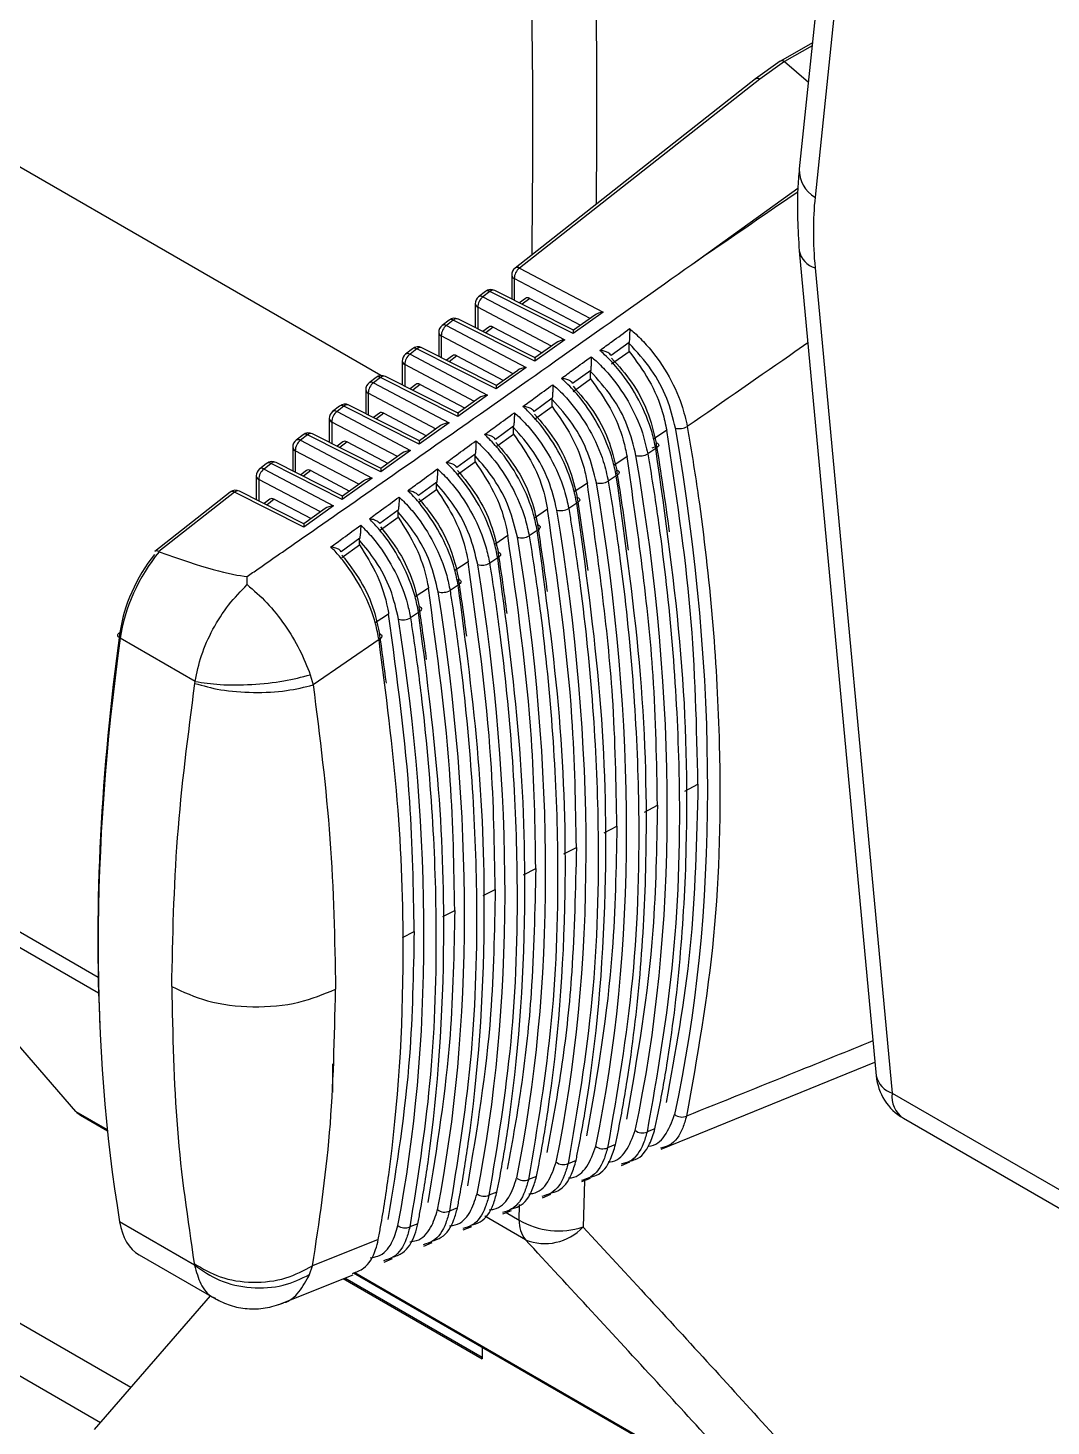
# Model space of a CAD drawing. Extents: x 7 to 135, y 3 to 97.
# Drawn here: x 93.7 to 94.865, y 7.82 to 9.412 of the extents above; entities that cross this region are included whole.
import ezdxf

# ---------------------------------------------------------------- set-up
doc = ezdxf.new("R2010")
doc.units = 0
doc.header["$MEASUREMENT"] = 0
doc.layers.add('OBJECT', color=7, linetype='CONTINUOUS')

msp = doc.modelspace()

# ---------------------------------------------------------------- linework, layer by layer
at = {"layer": 'OBJECT'}
for p, q in [((93.817, 7.8638), (88.351, 11.0193)), ((88.3606, 10.9542), (93.7825, 7.8242)), ((94.6656, 10.0897), (94.5779, 9.2514)), ((94.6835, 10.0577), (94.5958, 9.2194)), ((94.5929, 9.3952), (94.5564, 9.3742)), ((94.1013, 9.0162), (93.4756, 9.3774)), ((94.5925, 9.3918), (94.5611, 9.3737)), ((94.1013, 9.0162), (93.4968, 9.3651)), ((94.5562, 9.374), (94.5282, 9.354)), ((94.5609, 9.3738), (94.533, 9.3537)), ((94.5611, 9.3737), (94.5882, 9.3504)), ((94.5282, 9.3539), (94.2544, 9.1386)), ((94.533, 9.3537), (94.2593, 9.1385)), ((94.4554, 9.1427), (94.5762, 9.2294)), ((94.5778, 9.1584), (94.6655, 8.2189)), ((94.2593, 9.1385), (94.3546, 9.0883)), ((94.5958, 9.1387), (94.6835, 8.1992)), ((94.2505, 9.1307), (94.2505, 9.1033)), ((94.3397, 9.0812), (94.2534, 9.1267)), ((94.2534, 9.1267), (94.2534, 9.1019)), ((94.2206, 9.112), (94.2128, 9.1059)), ((94.2255, 9.112), (94.2178, 9.1059)), ((94.2178, 9.1059), (94.3108, 9.0568)), ((94.3206, 9.0639), (94.2255, 9.112)), ((94.3209, 9.0678), (94.2313, 9.1131)), ((94.209, 9.098), (94.209, 9.0707)), ((94.2119, 9.094), (94.2118, 9.0693)), ((94.2958, 9.0497), (94.2119, 9.094)), ((94.266, 9.1041), (94.2594, 9.0989)), ((94.271, 9.1041), (94.2624, 9.0973)), ((94.271, 9.1041), (94.3289, 9.0735)), ((94.1791, 9.0794), (94.1713, 9.0732)), ((94.184, 9.0793), (94.1762, 9.0732)), ((94.2768, 9.0324), (94.184, 9.0793)), ((94.2771, 9.0363), (94.1898, 9.0804)), ((94.3546, 9.0883), (94.3206, 9.0639)), ((94.345, 9.0851), (94.3209, 9.0677)), ((94.1674, 9.0654), (94.1674, 9.0381)), ((94.252, 9.0183), (94.1703, 9.0613)), ((94.1703, 9.0613), (94.1703, 9.0366)), ((94.1762, 9.0732), (94.2669, 9.0254)), ((94.2245, 9.0714), (94.2178, 9.0662)), ((94.2294, 9.0714), (94.2209, 9.0647)), ((94.2294, 9.0714), (94.2851, 9.042)), ((94.1376, 9.0467), (94.1297, 9.0405)), ((94.1425, 9.0467), (94.1347, 9.0405)), ((94.2329, 9.001), (94.1425, 9.0467)), ((94.2332, 9.0048), (94.1482, 9.0478)), ((94.3108, 9.0568), (94.2768, 9.0324)), ((94.3012, 9.0536), (94.277, 9.0363)), ((94.3842, 9.0539), (94.3637, 9.039)), ((94.3642, 9.0294), (94.3842, 9.0437)), ((94.3842, 9.0527), (94.3842, 9.0539)), ((94.3842, 9.0437), (94.3842, 9.0527)), ((94.1259, 9.0327), (94.1259, 9.0055)), ((94.1288, 9.0287), (94.1287, 9.004)), ((94.2081, 8.9868), (94.1288, 9.0287)), ((94.1347, 9.0405), (94.2231, 8.9939)), ((94.1829, 9.0388), (94.1763, 9.0336)), ((94.1879, 9.0387), (94.1794, 9.032)), ((94.1879, 9.0387), (94.2413, 9.0106)), ((94.096, 9.0141), (94.0882, 9.0079)), ((94.101, 9.014), (94.0931, 9.0078)), ((94.1891, 8.9695), (94.101, 9.014)), ((94.1894, 8.9734), (94.1067, 9.0151)), ((94.2669, 9.0254), (94.2329, 9.001)), ((94.2573, 9.0221), (94.2332, 9.0048)), ((94.3404, 9.0221), (94.3198, 9.0072)), ((94.3203, 8.9979), (94.3403, 9.0123)), ((94.3403, 9.0208), (94.3404, 9.0221)), ((94.3403, 9.0123), (94.3403, 9.0208)), ((94.0843, 9), (94.0843, 8.9728)), ((94.1643, 8.9553), (94.0872, 8.996)), ((94.0872, 8.996), (94.0872, 8.9714)), ((94.0931, 9.0078), (94.1792, 8.9624)), ((94.1414, 9.0061), (94.1348, 9.0009)), ((94.1463, 9.006), (94.1379, 8.9994)), ((94.1463, 9.006), (94.1974, 8.9791)), ((94.0545, 8.9814), (94.0466, 8.9752)), ((94.0595, 8.9814), (94.0516, 8.9752)), ((94.1452, 8.938), (94.0595, 8.9814)), ((94.1455, 8.9419), (94.0652, 8.9825)), ((94.2231, 8.9939), (94.1891, 8.9695)), ((94.2135, 8.9907), (94.1893, 8.9733)), ((94.2966, 8.9903), (94.2759, 8.9753)), ((94.2765, 8.9665), (94.2965, 8.9808)), ((94.2965, 8.9889), (94.2966, 8.9903)), ((94.2965, 8.9808), (94.2965, 8.9889)), ((94.0428, 8.9673), (94.0428, 8.9402)), ((94.0457, 8.9633), (94.0456, 8.9388)), ((94.1204, 8.9239), (94.0457, 8.9633)), ((94.0516, 8.9752), (94.1354, 8.931)), ((94.0998, 8.9734), (94.0933, 8.9683)), ((94.1048, 8.9734), (94.0964, 8.9668)), ((94.1048, 8.9734), (94.1536, 8.9476)), ((94.1792, 8.9624), (94.1452, 8.938)), ((94.013, 8.9488), (94.0051, 8.9425)), ((94.018, 8.9487), (94.01, 8.9425)), ((94.1014, 8.9066), (94.018, 8.9487)), ((94.1017, 8.9104), (94.0237, 8.9498)), ((94.1696, 8.9592), (94.1455, 8.9419)), ((94.2527, 8.9585), (94.232, 8.9434)), ((94.2326, 8.935), (94.2526, 8.9493)), ((94.2526, 8.9569), (94.2527, 8.9585)), ((94.2526, 8.9493), (94.2526, 8.9569)), ((94.427, 8.9539), (94.412, 8.9439)), ((94.0012, 8.9347), (94.0012, 8.9076)), ((94.0766, 8.8924), (94.0041, 8.9306)), ((94.0041, 8.9306), (94.0041, 8.9061)), ((94.01, 8.9425), (94.0915, 8.8995)), ((94.0583, 8.9407), (94.0518, 8.9357)), ((94.0632, 8.9407), (94.0548, 8.9341)), ((94.0632, 8.9407), (94.1097, 8.9162)), ((94.1354, 8.931), (94.1014, 8.9066)), ((94.4145, 8.9332), (94.4054, 8.927)), ((94.4141, 8.9351), (94.41, 8.9337)), ((94.4141, 8.9351), (94.41, 8.9337)), ((93.9715, 8.9161), (93.9635, 8.9098)), ((93.9765, 8.9161), (93.9685, 8.9098)), ((94.0575, 8.8751), (93.9765, 8.9161)), ((94.0578, 8.879), (93.9822, 8.9172)), ((94.1258, 8.9277), (94.1016, 8.9104)), ((94.2089, 8.9267), (94.1881, 8.9115)), ((94.1888, 8.9035), (94.2088, 8.9179)), ((94.2088, 8.9249), (94.2089, 8.9267)), ((94.2088, 8.9179), (94.2088, 8.9249)), ((94.3818, 8.9239), (94.3668, 8.9139)), ((93.9597, 8.902), (93.9597, 8.875)), ((93.9685, 8.9098), (94.0477, 8.868)), ((94.0167, 8.9081), (94.0103, 8.903)), ((94.0217, 8.908), (94.0133, 8.9015)), ((94.0217, 8.908), (94.0659, 8.8847)), ((94.0915, 8.8995), (94.0575, 8.8751)), ((94.3695, 8.9021), (94.3604, 8.8958)), ((93.93, 8.8835), (93.8442, 8.816)), ((93.9349, 8.8834), (93.8487, 8.8157)), ((94.0137, 8.8436), (93.9349, 8.8834)), ((94.014, 8.8475), (93.9407, 8.8846)), ((94.0327, 8.861), (93.9625, 8.8979)), ((93.9625, 8.8979), (93.9625, 8.8735)), ((94.082, 8.8963), (94.0578, 8.8789)), ((94.1651, 8.8948), (94.1442, 8.8796)), ((94.1449, 8.8721), (94.1649, 8.8864)), ((94.1649, 8.8929), (94.1651, 8.8948)), ((94.1649, 8.8864), (94.1649, 8.8929)), ((94.3366, 8.8938), (94.3216, 8.8839)), ((93.9752, 8.8754), (93.9688, 8.8704)), ((93.9801, 8.8753), (93.9718, 8.8688)), ((93.9801, 8.8753), (94.022, 8.8533)), ((94.0477, 8.868), (94.0137, 8.8436)), ((94.3245, 8.871), (94.3154, 8.8647)), ((94.0381, 8.8648), (94.014, 8.8475)), ((94.1213, 8.8629), (94.1003, 8.8476)), ((94.1011, 8.8406), (94.1211, 8.8549)), ((94.1211, 8.8608), (94.1213, 8.8629)), ((94.1211, 8.8549), (94.1211, 8.8608)), ((94.2914, 8.8639), (94.2763, 8.8539)), ((94.2795, 8.8399), (94.2704, 8.8336)), ((94.0774, 8.8309), (94.0564, 8.8156)), ((94.0572, 8.8091), (94.0772, 8.8235)), ((94.0772, 8.8287), (94.0774, 8.8309)), ((94.0772, 8.8235), (94.0772, 8.8287)), ((94.2461, 8.834), (94.2311, 8.824)), ((93.8487, 8.8157), (93.849, 8.8155)), ((94.2009, 8.8041), (94.1858, 8.7942)), ((94.2345, 8.8088), (94.2254, 8.8024)), ((93.9493, 8.7782), (93.9494, 8.7875)), ((94.1556, 8.7743), (94.1405, 8.7644)), ((94.1895, 8.7777), (94.1803, 8.7713)), ((94.1104, 8.7446), (94.095, 8.7345)), ((94.1444, 8.7466), (94.1352, 8.7402)), ((93.8901, 8.6679), (93.8048, 8.7171)), ((94.0994, 8.7155), (94.0244, 8.6639)), ((93.8898, 8.6657), (93.8901, 8.6679)), ((94.0211, 8.6755), (94.0245, 8.6639)), ((94.4475, 8.543), (94.4625, 8.5508)), ((94.4016, 8.5192), (94.4164, 8.5269)), ((94.3557, 8.4955), (94.3702, 8.503)), ((93.487, 8.5002), (93.7797, 8.3313)), ((93.7544, 8.1783), (93.4942, 8.4779)), ((93.7801, 8.3128), (93.4942, 8.4779)), ((94.3098, 8.4717), (94.3241, 8.479)), ((94.264, 8.4479), (94.2779, 8.4551)), ((94.2181, 8.4241), (94.2317, 8.4312)), ((94.1722, 8.4003), (94.1856, 8.4072)), ((94.1263, 8.3765), (94.1394, 8.3833)), ((94.0464, 8.2326), (94.0464, 8.1998)), ((94.4205, 8.1352), (94.664, 8.2346)), ((94.6835, 8.1992), (94.8888, 8.0807)), ((93.7544, 8.1783), (93.79, 8.1577)), ((93.7596, 8.1739), (93.7902, 8.1562)), ((94.6965, 8.1706), (94.9017, 8.0521)), ((94.4136, 8.1586), (94.4046, 8.1549)), ((94.3687, 8.1405), (94.3596, 8.1369)), ((94.3237, 8.1225), (94.3146, 8.1188)), ((94.3755, 8.1169), (94.3851, 8.1208)), ((94.2787, 8.1044), (94.2696, 8.1008)), ((94.3305, 8.0985), (94.3401, 8.1024)), ((94.3334, 8.0997), (94.3317, 8.0467)), ((94.2337, 8.0864), (94.2246, 8.0828)), ((94.2589, 8.0546), (94.2595, 8.0724)), ((94.2855, 8.0801), (94.2951, 8.084)), ((94.1887, 8.0684), (94.1795, 8.0648)), ((94.2661, 8.0323), (94.2198, 8.059)), ((94.2405, 8.0617), (94.2501, 8.0657)), ((94.244, 8.0632), (94.2589, 8.0546)), ((93.8894, 8.0033), (93.8041, 8.0525)), ((94.1437, 8.0504), (94.1345, 8.0468)), ((94.1954, 8.0434), (94.2051, 8.0473)), ((94.0986, 8.0325), (94.0237, 8.0026)), ((94.1504, 8.025), (94.16, 8.029)), ((93.8264, 8.015), (93.9131, 7.965)), ((94.1052, 8.0067), (94.1149, 8.0107)), ((93.889, 8.0051), (93.8894, 8.0033)), ((93.9855, 7.9583), (94.0698, 7.9924)), ((94.0204, 7.9927), (94.0237, 8.0026)), ((94.0704, 7.9945), (94.562, 7.7107)), ((94.0717, 7.9951), (94.5568, 7.715)), ((94.0587, 7.9879), (94.2169, 7.8966)), ((94.2168, 7.8983), (94.0604, 7.9886)), ((93.7754, 7.816), (93.9075, 7.9682)), ((94.2167, 7.91), (94.2169, 7.8966))]:
    msp.add_line(p, q, dxfattribs=at)
at = {"layer": 'OBJECT', "flags": 128}
for points in [[(94.4151, 8.9397), (94.4163, 8.9392), (94.4172, 8.9385), (94.4177, 8.9377), (94.4178, 8.9368), (94.4175, 8.9359), (94.4169, 8.935), (94.4158, 8.9341), (94.4145, 8.9332)], [(94.3701, 8.9086), (94.3713, 8.9081), (94.3722, 8.9074), (94.3727, 8.9066), (94.3729, 8.9057), (94.3726, 8.9048), (94.3719, 8.9038), (94.3709, 8.9029), (94.3695, 8.9021)], [(94.3251, 8.8775), (94.3264, 8.877), (94.3272, 8.8763), (94.3278, 8.8755), (94.3279, 8.8746), (94.3276, 8.8737), (94.3269, 8.8727), (94.3259, 8.8718), (94.3245, 8.871)], [(94.2801, 8.8464), (94.2814, 8.8459), (94.2822, 8.8452), (94.2828, 8.8444), (94.2829, 8.8435), (94.2826, 8.8425), (94.2819, 8.8416), (94.2809, 8.8407), (94.2795, 8.8399)], [(94.2351, 8.8154), (94.2363, 8.8148), (94.2372, 8.8141), (94.2377, 8.8133), (94.2379, 8.8124), (94.2376, 8.8115), (94.2369, 8.8105), (94.2359, 8.8096), (94.2345, 8.8088)], [(94.1901, 8.7843), (94.1913, 8.7837), (94.1922, 8.783), (94.1927, 8.7822), (94.1928, 8.7813), (94.1925, 8.7804), (94.1919, 8.7794), (94.1908, 8.7785), (94.1895, 8.7777)], [(94.145, 8.7533), (94.1462, 8.7527), (94.1471, 8.752), (94.1476, 8.7511), (94.1478, 8.7502), (94.1475, 8.7493), (94.1468, 8.7483), (94.1458, 8.7474), (94.1444, 8.7466)], [(93.8048, 8.7171), (93.8036, 8.7179), (93.8027, 8.7188), (93.8021, 8.7197), (93.8019, 8.7205), (93.802, 8.7214), (93.8024, 8.7222), (93.8032, 8.7229), (93.8043, 8.7235)], [(94.0999, 8.7222), (94.1012, 8.7216), (94.1021, 8.7209), (94.1026, 8.7201), (94.1027, 8.7192), (94.1024, 8.7182), (94.1017, 8.7173), (94.1007, 8.7164), (94.0994, 8.7155)]]:
    msp.add_lwpolyline(points, dxfattribs=at)
at = {"layer": 'OBJECT'}
for centre, radius, start, end in [((94.6141, 9.2507), 0.0363, 178.9139, 239.6856), ((94.6037, 9.164), 0.0265, 192.2409, 252.6964), ((94.2605, 9.1307), 0.01, 128.1808, 179.9378), ((94.2683, 9.1267), 0.0149, 127.019, 179.972), ((94.2568, 9.1345), 0.00474, 57.9305, 121.0519), ((94.2553, 9.1311), 0.00478, 184.1012, 246.5394), ((94.219, 9.098), 0.01, 128.1808, 179.9378), ((94.2267, 9.094), 0.0149, 127.019, 179.972), ((94.2153, 9.102), 0.00459, 56.7626, 122.2198), ((94.2268, 9.1041), 0.01, 63.1803, 128.1808), ((94.223, 9.1081), 0.00459, 56.7626, 122.2198), ((94.2293, 9.1079), 0.00551, 68.9031, 132.9659), ((94.2138, 9.0984), 0.00478, 184.1012, 246.5394), ((94.1737, 9.0693), 0.00459, 56.7626, 122.2198), ((94.1852, 9.0715), 0.01, 63.1803, 128.1808), ((94.1815, 9.0755), 0.00459, 56.7626, 122.2198), ((94.1878, 9.0753), 0.00551, 68.9031, 132.9659), ((94.1774, 9.0654), 0.01, 128.1808, 179.9378), ((94.1722, 9.0657), 0.00478, 184.1012, 246.5394), ((94.1852, 9.0613), 0.0149, 127.019, 179.972), ((94.1437, 9.0389), 0.01, 63.1803, 128.1808), ((94.14, 9.0428), 0.00459, 56.7626, 122.2198), ((94.1463, 9.0426), 0.00551, 68.9031, 132.9659), ((94.1359, 9.0327), 0.01, 128.1808, 179.9378), ((94.1307, 9.033), 0.00478, 184.1012, 246.5394), ((94.1436, 9.0286), 0.0149, 127.019, 179.972), ((94.1322, 9.0367), 0.00459, 56.7626, 122.2198), ((94.1022, 9.0062), 0.01, 63.1803, 128.1808), ((94.0985, 9.0102), 0.00459, 56.7626, 122.2198), ((94.1048, 9.01), 0.00551, 68.9031, 132.9659), ((94.0943, 9), 0.01, 128.1808, 179.9378), ((94.0891, 9.0004), 0.00478, 184.1012, 246.5394), ((94.1021, 8.996), 0.0149, 127.019, 179.972), ((94.0906, 9.004), 0.00459, 56.7626, 122.2198), ((94.0607, 8.9736), 0.01, 63.1803, 128.1808), ((94.057, 8.9775), 0.00459, 56.7626, 122.2198), ((94.0632, 8.9774), 0.00551, 68.9031, 132.9659), ((94.0528, 8.9673), 0.01, 128.1808, 179.9378), ((94.0476, 8.9677), 0.00478, 184.1012, 246.5394), ((94.0605, 8.9633), 0.0149, 127.019, 179.972), ((94.049, 8.9713), 0.00459, 56.7626, 122.2198), ((94.0192, 8.9409), 0.01, 63.1803, 128.1808), ((94.0155, 8.9449), 0.00459, 56.7626, 122.2198), ((94.0217, 8.9447), 0.00551, 68.9031, 132.9659), ((94.4414, 8.9755), 0.0196, 256.6422, 297.4463), ((94.0112, 8.9347), 0.01, 128.1808, 179.9378), ((94.006, 8.935), 0.00478, 184.1012, 246.5394), ((94.019, 8.9306), 0.0149, 127.019, 179.972), ((94.0075, 8.9386), 0.00459, 56.7626, 122.2198), ((93.9777, 8.9083), 0.01, 63.1803, 128.1808), ((93.9739, 8.9123), 0.00459, 56.7626, 122.2198), ((93.9802, 8.9121), 0.00551, 68.9031, 132.9659), ((94.3965, 8.9442), 0.0195, 256.4174, 297.4181), ((93.9697, 8.902), 0.01, 128.1808, 179.9378), ((93.9645, 8.9023), 0.00478, 184.1012, 246.5394), ((93.9774, 8.8979), 0.0149, 127.019, 179.972), ((93.9659, 8.906), 0.00459, 56.7626, 122.2198), ((93.9362, 8.8756), 0.01, 63.1803, 128.1808), ((93.9324, 8.8796), 0.00459, 56.7626, 122.2198), ((93.9387, 8.8796), 0.00535, 67.8764, 133.9927), ((94.3515, 8.913), 0.0194, 256.1926, 297.3896), ((94.3066, 8.8818), 0.0193, 255.9677, 297.3609), ((94.2616, 8.8506), 0.0192, 255.7428, 297.3321), ((94.2166, 8.8194), 0.0191, 255.5177, 297.3031), ((94.1716, 8.7883), 0.019, 255.2926, 297.2739), ((94.1265, 8.7571), 0.019, 255.0675, 297.2445), ((94.7277, 8.2247), 0.0625, 185.333, 240.0027), ((94.6914, 8.2245), 0.0265, 192.2409, 252.6964), ((94.7136, 8.1955), 0.0303, 173.0989, 235.5889), ((93.77, 8.1917), 0.0206, 220.7078, 239.9147), ((94.4443, 8.1851), 0.0132, 231.1786, 293.2897), ((94.3993, 8.1671), 0.0133, 231.3508, 293.3217), ((94.3543, 8.1491), 0.0133, 231.5236, 293.3538), ((94.3093, 8.1311), 0.0133, 231.6972, 293.3861), ((94.2643, 8.113), 0.0134, 231.8716, 293.4185), ((94.2193, 8.0951), 0.0134, 232.0467, 293.4511), ((94.1742, 8.0771), 0.0134, 232.2226, 293.4838), ((94.1291, 8.0591), 0.0134, 232.3992, 293.5167), ((94.304, 8.1307), 0.0884, 239.3653, 288.2809), ((94.2934, 8.0533), 0.0345, 177.8179, 217.6151), ((94.2884, 8.087), 0.0591, 247.7909, 317.0754)]:
    msp.add_arc(centre, radius, start, end, dxfattribs=at)
for centre, major_axis, ratio, start_param, end_param in [((94.5617, 9.3657), (-0.00542, 0.00841), 0.541883, 5.523752, 6.31029), ((94.5036, 9.3322), (0.0576, 0.0413), 0.099992, 0.024379, 0.050559), ((94.5342, 9.3459), (-0.00601, 0.008), 0.519354, 5.485236, 6.294596), ((96.043, 12.1705), (13.537, 9.6303), 0.094718, 4.527828, 4.536784), ((94.904, 9.0012), (-0.2198, 0.3789), 0.577378, 0.66984, 0.896178), ((94.2714, 9.0956), (-0.00493, 0.0088), 0.568818, 5.562938, 6.372297), ((94.3558, 9.0805), (0.0141, 0.001), 0.559839, 1.619241, 2.405779), ((94.2298, 9.0629), (-0.00493, 0.0088), 0.568818, 5.562938, 6.372297), ((94.3218, 9.0561), (-0.0009, 0.0117), 0.071398, 0.043284, 0.829822), ((94.312, 9.049), (0.0141, 0.001), 0.559839, 1.619241, 2.405779), ((94.1883, 9.0303), (-0.00493, 0.0088), 0.568818, 5.562938, 6.372297), ((94.278, 9.0246), (-0.0009, 0.0117), 0.071398, 0.043284, 0.829822), ((94.2681, 9.0176), (0.0141, 0.001), 0.559839, 1.619241, 2.405779), ((94.1467, 8.9976), (-0.00493, 0.0088), 0.568818, 5.562938, 6.372297), ((94.2341, 8.9932), (-0.0009, 0.0117), 0.071398, 0.043284, 0.829822), ((94.2243, 8.9861), (0.0141, 0.001), 0.559839, 1.619241, 2.405779), ((94.1052, 8.9649), (-0.00493, 0.0088), 0.568818, 5.562938, 6.372297), ((94.1804, 8.9546), (0.0141, 0.001), 0.559839, 1.619241, 2.405779), ((94.1903, 8.9617), (-0.0009, 0.0117), 0.071398, 0.043284, 0.829822), ((92.8919, 9.4419), (-1.1213, 1.9133), 0.583121, 3.705858, 4.14065), ((94.0636, 8.9322), (-0.00493, 0.0088), 0.568818, 5.562938, 6.372297), ((94.1366, 8.9232), (0.0141, 0.001), 0.559839, 1.619241, 2.405779), ((94.1464, 8.9302), (-0.0009, 0.0117), 0.071398, 0.043284, 0.829822), ((92.8963, 9.446), (-1.0919, 1.9295), 0.573045, 4.094552, 4.146508), ((92.8481, 9.4166), (-1.1196, 1.9105), 0.583121, 3.709221, 4.137287), ((94.0221, 8.8996), (-0.00493, 0.0088), 0.568818, 5.562938, 6.372297), ((94.0927, 8.8917), (0.0141, 0.001), 0.559839, 1.619241, 2.405779), ((94.1026, 8.8988), (-0.0009, 0.0117), 0.071398, 0.043284, 0.829822), ((92.8525, 9.4208), (-1.0903, 1.9266), 0.573045, 4.096177, 4.143143), ((92.8042, 9.3914), (-1.118, 1.9077), 0.583121, 3.712592, 4.133916), ((93.9805, 8.8669), (-0.00493, 0.0088), 0.568818, 5.562938, 6.372297), ((94.0489, 8.8602), (0.0141, 0.001), 0.559839, 1.619241, 2.405779), ((94.0587, 8.8673), (-0.0009, 0.0117), 0.071398, 0.043284, 0.829822), ((92.8087, 9.3956), (-1.0887, 1.9238), 0.573045, 4.096968, 4.139771), ((92.7604, 9.3661), (-1.1163, 1.9049), 0.583121, 3.715971, 4.130537), ((94.0149, 8.8358), (-0.0009, 0.0117), 0.071398, 0.043284, 0.829822), ((92.7648, 9.3703), (-1.0871, 1.921), 0.573045, 4.097115, 4.13639), ((92.7166, 9.3409), (-1.1147, 1.9021), 0.583121, 3.719358, 4.12715), ((93.8768, 8.7536), (0.0508, 0.0976), 0.546134, 1.227869, 2.149403), ((93.8842, 8.7498), (0.0558, 0.1063), 0.548788, 1.214562, 2.151183), ((92.3544, 9.6329), (1.6105, -0.8415), 0.050968, 5.927253, 6.168367), ((92.721, 9.3451), (-1.0855, 1.9182), 0.573045, 4.096753, 4.133001), ((92.6727, 9.3156), (-1.113, 1.8993), 0.583121, 3.722754, 4.123754), ((92.6771, 9.3198), (-1.0839, 1.9153), 0.573045, 4.095982, 4.129604), ((92.6289, 9.2904), (-1.1114, 1.8965), 0.583121, 3.726157, 4.120351), ((92.6333, 9.2946), (-1.0823, 1.9125), 0.573045, 4.094877, 4.126198), ((92.585, 9.2651), (-1.1098, 1.8937), 0.583121, 3.729569, 4.116939), ((95.287, 9.3334), (1.0404, 1.9967), 0.546276, 2.149497, 2.513005), ((95.2796, 9.3372), (1.0354, 1.988), 0.546134, 2.149403, 2.38901), ((92.5895, 9.2693), (-1.0807, 1.9097), 0.573045, 4.093496, 4.122785), ((93.8835, 8.1206), (0.0558, 0.1063), 0.548788, 2.514691, 3.11967)]:
    msp.add_ellipse(centre, major_axis=major_axis, ratio=ratio, start_param=start_param, end_param=end_param, dxfattribs=at)
for points, knots in [([(94.3342, 9.857), (94.3409, 9.671), (94.3487, 9.4536), (94.3468, 9.2416), (94.3465, 9.211)], [0, 0, 0, 0, 0.855873, 1, 1, 1, 1]), ([(94.2736, 9.1537), (94.2741, 9.2049), (94.2763, 9.4277), (94.2685, 9.656), (94.2624, 9.8318)], [0, 0, 0, 0, 0.22992, 1, 1, 1, 1]), ([(94.5779, 9.2514), (94.5772, 9.2439), (94.5745, 9.2141), (94.5764, 9.1823), (94.5778, 9.1584)], [0, 0, 0, 0, 0.251372, 1, 1, 1, 1]), ([(93.9494, 8.7875), (93.9535, 8.7904), (93.974, 8.8046), (94.06, 8.8644), (94.2253, 8.9796), (94.3728, 9.0841), (94.4554, 9.1427)], [0, 0, 0, 0, 0.024148, 0.120739, 0.507103, 1, 1, 1, 1]), ([(94.3508, 9.0449), (94.3555, 9.0482), (94.3668, 9.0565), (94.3781, 9.0647), (94.3847, 9.0696)], [0, 0, 0, 0, 0.412557, 1, 1, 1, 1]), ([(94.3847, 9.0696), (94.3847, 9.0695), (94.3848, 9.0685), (94.3848, 9.0658), (94.3847, 9.0615), (94.3845, 9.0571), (94.3843, 9.0549), (94.3842, 9.0539)], [0, 0, 0, 0, 0.0077445, 0.250695, 0.5703544, 0.8072084, 1, 1, 1, 1]), ([(94.3847, 9.0696), (94.3866, 9.068), (94.3931, 9.0625), (94.4084, 9.0471), (94.4282, 9.0198), (94.4438, 8.9867), (94.4485, 8.9664), (94.4504, 8.9581)], [0, 0, 0, 0, 0.0597754, 0.2071609, 0.5014118, 0.7959342, 1, 1, 1, 1]), ([(94.4145, 8.9332), (94.4132, 8.9392), (94.4094, 8.9573), (94.3963, 8.9886), (94.3765, 9.0189), (94.3603, 9.0364), (94.3526, 9.0432), (94.3508, 9.0449)], [0, 0, 0, 0, 0.148503, 0.448596, 0.748256, 0.940444, 1, 1, 1, 1]), ([(94.3637, 9.039), (94.3633, 9.0396), (94.3624, 9.0409), (94.3596, 9.0428), (94.3558, 9.0442), (94.3525, 9.0447), (94.3508, 9.0448), (94.3508, 9.0449)], [0, 0, 0, 0, 0.199298, 0.397083, 0.7009, 0.992023, 1, 1, 1, 1]), ([(94.4369, 8.9564), (94.4341, 8.9677), (94.4286, 8.9901), (94.4099, 9.025), (94.393, 9.0432), (94.3842, 9.0527)], [0, 0, 0, 0, 0.324207, 0.64849, 1, 1, 1, 1]), ([(94.3842, 9.0437), (94.3921, 9.033), (94.408, 9.0117), (94.4216, 8.9794), (94.4256, 8.9607), (94.427, 8.9539)], [0, 0, 0, 0, 0.3900041, 0.7799553, 1, 1, 1, 1]), ([(94.5876, 9.0533), (94.5832, 9.0503), (94.5376, 9.0185), (94.4918, 8.9868), (94.4504, 8.9581)], [0, 0, 0, 0, 0.095512, 1, 1, 1, 1]), ([(94.3071, 9.013), (94.3117, 9.0164), (94.323, 9.0246), (94.3343, 9.0329), (94.341, 9.0377)], [0, 0, 0, 0, 0.412528, 1, 1, 1, 1]), ([(94.341, 9.0377), (94.341, 9.0377), (94.341, 9.0367), (94.341, 9.0341), (94.341, 9.0299), (94.3407, 9.0254), (94.3405, 9.0231), (94.3404, 9.0221)], [0, 0, 0, 0, 0.007812, 0.231081, 0.559204, 0.802812, 1, 1, 1, 1]), ([(94.341, 9.0377), (94.3428, 9.0361), (94.3493, 9.0305), (94.3644, 9.015), (94.384, 8.9875), (94.3991, 8.9548), (94.4036, 8.9349), (94.4054, 8.927)], [0, 0, 0, 0, 0.059495, 0.208459, 0.505892, 0.803608, 1, 1, 1, 1]), ([(94.3642, 9.036), (94.3721, 9.0273), (94.3879, 9.0097), (94.4065, 8.9752), (94.4121, 8.9518), (94.4151, 8.9397)], [0, 0, 0, 0, 0.324373, 0.64869, 1, 1, 1, 1]), ([(94.3695, 8.9021), (94.3683, 8.9081), (94.3645, 8.9261), (94.3515, 8.9575), (94.332, 8.9874), (94.3162, 9.0047), (94.3089, 9.0114), (94.3071, 9.013)], [0, 0, 0, 0, 0.150136, 0.453531, 0.756488, 0.940721, 1, 1, 1, 1]), ([(94.3198, 9.0072), (94.3194, 9.0078), (94.3184, 9.0093), (94.3152, 9.0112), (94.3113, 9.0124), (94.3083, 9.0129), (94.3071, 9.013), (94.3071, 9.013)], [0, 0, 0, 0, 0.203476, 0.450054, 0.773099, 0.991938, 1, 1, 1, 1]), ([(94.3919, 8.9253), (94.3892, 8.9365), (94.3837, 8.959), (94.3653, 8.9935), (94.3488, 9.0116), (94.3403, 9.0208)], [0, 0, 0, 0, 0.328087, 0.656253, 1, 1, 1, 1]), ([(94.3403, 9.0123), (94.3482, 9.0015), (94.3639, 8.9798), (94.3768, 8.9482), (94.3805, 8.93), (94.3818, 8.9239)], [0, 0, 0, 0, 0.397554, 0.795054, 1, 1, 1, 1]), ([(94.2633, 8.9811), (94.268, 8.9845), (94.2793, 8.9927), (94.2906, 9.001), (94.2972, 9.0058)], [0, 0, 0, 0, 0.412497, 1, 1, 1, 1]), ([(94.2972, 9.0058), (94.2972, 9.0058), (94.2973, 9.0049), (94.2973, 9.0024), (94.2972, 8.9982), (94.2969, 8.9937), (94.2967, 8.9914), (94.2966, 8.9903)], [0, 0, 0, 0, 0.007883, 0.210618, 0.547453, 0.798165, 1, 1, 1, 1]), ([(94.2972, 9.0058), (94.2991, 9.0042), (94.3055, 8.9986), (94.3205, 8.9828), (94.3399, 8.9552), (94.3545, 8.9228), (94.3588, 8.9033), (94.3604, 8.8958)], [0, 0, 0, 0, 0.059218, 0.209832, 0.510595, 0.811653, 1, 1, 1, 1]), ([(94.3203, 9.0041), (94.3282, 8.9952), (94.3438, 8.9774), (94.3619, 8.9432), (94.3673, 8.9203), (94.3701, 8.9086)], [0, 0, 0, 0, 0.328437, 0.656814, 1, 1, 1, 1]), ([(94.3245, 8.871), (94.3233, 8.8769), (94.3196, 8.895), (94.3067, 8.9264), (94.2874, 8.9559), (94.2721, 8.973), (94.2651, 8.9794), (94.2633, 8.9811)], [0, 0, 0, 0, 0.151845, 0.458695, 0.765103, 0.940995, 1, 1, 1, 1]), ([(94.2759, 8.9753), (94.2754, 8.976), (94.2745, 8.9774), (94.2712, 8.9793), (94.2673, 8.9805), (94.2645, 8.9809), (94.2634, 8.981), (94.2633, 8.9811)], [0, 0, 0, 0, 0.2074879, 0.4604428, 0.7908055, 0.9918501, 1, 1, 1, 1]), ([(94.3469, 8.8942), (94.3442, 8.9054), (94.3388, 8.9279), (94.3207, 8.962), (94.3046, 8.9799), (94.2965, 8.9889)], [0, 0, 0, 0, 0.332167, 0.664414, 1, 1, 1, 1]), ([(94.2965, 8.9808), (94.3042, 8.9699), (94.3197, 8.948), (94.3319, 8.917), (94.3355, 8.8994), (94.3366, 8.8938)], [0, 0, 0, 0, 0.405542, 0.811028, 1, 1, 1, 1]), ([(94.2196, 8.9491), (94.2243, 8.9525), (94.2356, 8.9608), (94.2469, 8.969), (94.2535, 8.9739)], [0, 0, 0, 0, 0.412464, 1, 1, 1, 1]), ([(94.2535, 8.9739), (94.2535, 8.9738), (94.2535, 8.973), (94.2535, 8.9706), (94.2534, 8.9665), (94.2531, 8.962), (94.2529, 8.9596), (94.2527, 8.9585)], [0, 0, 0, 0, 0.0079564, 0.1892783, 0.5350667, 0.7932524, 1, 1, 1, 1]), ([(94.2535, 8.9739), (94.2553, 8.9723), (94.2616, 8.9666), (94.2765, 8.9507), (94.2957, 8.9228), (94.3098, 8.8907), (94.3139, 8.8717), (94.3154, 8.8647)], [0, 0, 0, 0, 0.0589431, 0.2112846, 0.5155345, 0.8200925, 1, 1, 1, 1]), ([(94.2765, 8.9721), (94.2843, 8.9631), (94.2998, 8.9451), (94.3173, 8.9111), (94.3225, 8.8887), (94.3251, 8.8775)], [0, 0, 0, 0, 0.332714, 0.665366, 1, 1, 1, 1]), ([(94.2795, 8.8399), (94.2783, 8.8458), (94.2746, 8.8639), (94.2618, 8.8953), (94.2429, 8.9244), (94.2279, 8.9413), (94.2213, 8.9475), (94.2196, 8.9491)], [0, 0, 0, 0, 0.153635, 0.464106, 0.774128, 0.941266, 1, 1, 1, 1]), ([(94.232, 8.9434), (94.2315, 8.9441), (94.2305, 8.9455), (94.2272, 8.9474), (94.2234, 8.9486), (94.2206, 8.949), (94.2196, 8.9491), (94.2196, 8.9491)], [0, 0, 0, 0, 0.211698, 0.471304, 0.809147, 0.991758, 1, 1, 1, 1]), ([(94.3019, 8.8631), (94.2992, 8.8743), (94.2939, 8.8968), (94.2761, 8.9304), (94.2604, 8.9482), (94.2526, 8.9569)], [0, 0, 0, 0, 0.336461, 0.673003, 1, 1, 1, 1]), ([(94.2526, 8.9493), (94.2603, 8.9383), (94.2756, 8.9162), (94.2871, 8.8858), (94.2904, 8.8689), (94.2914, 8.8639)], [0, 0, 0, 0, 0.414011, 0.827964, 1, 1, 1, 1]), ([(94.4625, 8.5508), (94.4611, 8.6161), (94.4583, 8.7464), (94.4374, 8.8848), (94.427, 8.9539)], [0, 0, 0, 0, 0.500491, 1, 1, 1, 1]), ([(94.4504, 8.9581), (94.4514, 8.9522), (94.4564, 8.9227), (94.4752, 8.7994), (94.4908, 8.6077), (94.4852, 8.3736), (94.4615, 8.2402), (94.4495, 8.173)], [0, 0, 0, 0, 0.020664, 0.10333, 0.434805, 0.715264, 1, 1, 1, 1]), ([(94.1759, 8.9171), (94.1805, 8.9205), (94.1918, 8.9288), (94.2031, 8.9371), (94.2098, 8.9419)], [0, 0, 0, 0, 0.41243, 1, 1, 1, 1]), ([(94.2098, 8.9419), (94.2098, 8.9419), (94.2098, 8.9412), (94.2098, 8.9388), (94.2097, 8.9348), (94.2094, 8.9302), (94.209, 8.9277), (94.2089, 8.9267)], [0, 0, 0, 0, 0.008033, 0.167032, 0.522009, 0.788055, 1, 1, 1, 1]), ([(94.2098, 8.9419), (94.2115, 8.9403), (94.2178, 8.9345), (94.2326, 8.9185), (94.2515, 8.8904), (94.2651, 8.8587), (94.269, 8.8402), (94.2704, 8.8336)], [0, 0, 0, 0, 0.058671, 0.212823, 0.520728, 0.828954, 1, 1, 1, 1]), ([(94.2326, 8.9401), (94.2404, 8.931), (94.2558, 8.9128), (94.2727, 8.8791), (94.2777, 8.8572), (94.2801, 8.8464)], [0, 0, 0, 0, 0.337221, 0.67438, 1, 1, 1, 1]), ([(94.4136, 8.1586), (94.4146, 8.1633), (94.4196, 8.1871), (94.438, 8.2889), (94.4531, 8.4613), (94.4478, 8.6981), (94.4256, 8.8545), (94.4145, 8.9332)], [0, 0, 0, 0, 0.0209464, 0.1047446, 0.4407565, 0.7183613, 1, 1, 1, 1]), ([(94.2345, 8.8088), (94.2333, 8.8147), (94.2297, 8.8327), (94.2169, 8.8641), (94.1983, 8.893), (94.1838, 8.9095), (94.1775, 8.9155), (94.1759, 8.9171)], [0, 0, 0, 0, 0.1555113, 0.4697786, 0.7835914, 0.9415338, 1, 1, 1, 1]), ([(94.1881, 8.9115), (94.1876, 8.9122), (94.1866, 8.9136), (94.1832, 8.9155), (94.1795, 8.9166), (94.1768, 8.917), (94.1759, 8.9171), (94.1759, 8.9171)], [0, 0, 0, 0, 0.216117, 0.482661, 0.828146, 0.991661, 1, 1, 1, 1]), ([(94.2569, 8.832), (94.2542, 8.8432), (94.2489, 8.8656), (94.2314, 8.8989), (94.2162, 8.9164), (94.2088, 8.9249)], [0, 0, 0, 0, 0.340986, 0.682054, 1, 1, 1, 1]), ([(94.2088, 8.9179), (94.2163, 8.9067), (94.2314, 8.8844), (94.2422, 8.8546), (94.2453, 8.8383), (94.2461, 8.834)], [0, 0, 0, 0, 0.423011, 0.845963, 1, 1, 1, 1]), ([(94.4164, 8.5269), (94.4156, 8.5758), (94.4135, 8.7038), (94.3939, 8.8398), (94.3818, 8.9239)], [0, 0, 0, 0, 0.38188, 1, 1, 1, 1]), ([(94.4054, 8.927), (94.4064, 8.9211), (94.4114, 8.8916), (94.4298, 8.7684), (94.4447, 8.5792), (94.4387, 8.3498), (94.416, 8.2202), (94.4046, 8.1549)], [0, 0, 0, 0, 0.021019, 0.105105, 0.442277, 0.719147, 1, 1, 1, 1]), ([(94.1321, 8.8851), (94.1368, 8.8885), (94.1481, 8.8968), (94.1594, 8.9051), (94.166, 8.9099)], [0, 0, 0, 0, 0.412394, 1, 1, 1, 1]), ([(94.166, 8.9099), (94.166, 8.9099), (94.166, 8.9093), (94.166, 8.907), (94.1659, 8.9031), (94.1656, 8.8984), (94.1652, 8.8959), (94.1651, 8.8948)], [0, 0, 0, 0, 0.008114, 0.14385, 0.508241, 0.782554, 1, 1, 1, 1]), ([(94.166, 8.9099), (94.1677, 8.9083), (94.174, 8.9025), (94.1886, 8.8862), (94.2073, 8.8579), (94.2203, 8.8267), (94.2241, 8.8086), (94.2254, 8.8024)], [0, 0, 0, 0, 0.058402, 0.214452, 0.526193, 0.838268, 1, 1, 1, 1]), ([(94.1888, 8.9081), (94.1964, 8.8989), (94.2117, 8.8804), (94.228, 8.8471), (94.2328, 8.8257), (94.2351, 8.8154)], [0, 0, 0, 0, 0.341978, 0.683892, 1, 1, 1, 1]), ([(94.3687, 8.1405), (94.3697, 8.1453), (94.3745, 8.1691), (94.3926, 8.2712), (94.407, 8.4419), (94.4014, 8.6744), (94.3802, 8.8258), (94.3695, 8.9021)], [0, 0, 0, 0, 0.021311, 0.106567, 0.448429, 0.72234, 1, 1, 1, 1]), ([(94.1895, 8.7777), (94.1883, 8.7836), (94.1847, 8.8016), (94.172, 8.833), (94.1537, 8.8615), (94.1396, 8.8778), (94.1338, 8.8835), (94.1321, 8.8851)], [0, 0, 0, 0, 0.157481, 0.475733, 0.793524, 0.941799, 1, 1, 1, 1]), ([(94.1442, 8.8796), (94.1437, 8.8802), (94.1427, 8.8816), (94.1392, 8.8835), (94.1355, 8.8846), (94.1329, 8.885), (94.1322, 8.8851), (94.1321, 8.8851)], [0, 0, 0, 0, 0.220758, 0.494543, 0.847827, 0.99156, 1, 1, 1, 1]), ([(94.2118, 8.8009), (94.2092, 8.8121), (94.204, 8.8345), (94.1868, 8.8674), (94.1719, 8.8847), (94.1649, 8.8929)], [0, 0, 0, 0, 0.345761, 0.691605, 1, 1, 1, 1]), ([(94.1649, 8.8864), (94.1723, 8.8752), (94.1872, 8.8527), (94.1973, 8.8234), (94.2002, 8.8078), (94.2009, 8.8041)], [0, 0, 0, 0, 0.432601, 0.86514, 1, 1, 1, 1]), ([(94.3702, 8.503), (94.3694, 8.5518), (94.3673, 8.6779), (94.3483, 8.8118), (94.3366, 8.8938)], [0, 0, 0, 0, 0.387367, 1, 1, 1, 1]), ([(94.3604, 8.8958), (94.3614, 8.8899), (94.3663, 8.8605), (94.3844, 8.7374), (94.3985, 8.5507), (94.3922, 8.326), (94.3705, 8.2002), (94.3596, 8.1369)], [0, 0, 0, 0, 0.021386, 0.106942, 0.450006, 0.723153, 1, 1, 1, 1]), ([(94.0884, 8.853), (94.093, 8.8565), (94.1044, 8.8648), (94.1157, 8.873), (94.1223, 8.8779)], [0, 0, 0, 0, 0.4123561, 1, 1, 1, 1]), ([(94.1223, 8.8779), (94.1223, 8.8779), (94.1223, 8.8774), (94.1223, 8.8752), (94.1222, 8.8713), (94.1218, 8.8666), (94.1214, 8.864), (94.1213, 8.8629)], [0, 0, 0, 0, 0.008198, 0.119701, 0.493719, 0.776727, 1, 1, 1, 1]), ([(94.1223, 8.8779), (94.124, 8.8763), (94.1301, 8.8704), (94.1446, 8.854), (94.1631, 8.8255), (94.1756, 8.7947), (94.1792, 8.777), (94.1803, 8.7713)], [0, 0, 0, 0, 0.058136, 0.216179, 0.531949, 0.848067, 1, 1, 1, 1]), ([(94.1449, 8.876), (94.1525, 8.8667), (94.1677, 8.848), (94.1834, 8.815), (94.1879, 8.7941), (94.1901, 8.7843)], [0, 0, 0, 0, 0.347005, 0.693943, 1, 1, 1, 1]), ([(94.3237, 8.1225), (94.3247, 8.1272), (94.3295, 8.1511), (94.3472, 8.2535), (94.3609, 8.4225), (94.355, 8.6506), (94.3347, 8.7972), (94.3245, 8.871)], [0, 0, 0, 0, 0.021688, 0.108454, 0.456371, 0.726448, 1, 1, 1, 1]), ([(94.1444, 8.7466), (94.1433, 8.7525), (94.1397, 8.7705), (94.1271, 8.8019), (94.1091, 8.83), (94.0954, 8.846), (94.09, 8.8514), (94.0884, 8.853)], [0, 0, 0, 0, 0.159551, 0.48199, 0.803962, 0.942061, 1, 1, 1, 1]), ([(94.1003, 8.8476), (94.0998, 8.8482), (94.0987, 8.8496), (94.0952, 8.8515), (94.0916, 8.8526), (94.0891, 8.853), (94.0884, 8.853), (94.0884, 8.853)], [0, 0, 0, 0, 0.225635, 0.506976, 0.868217, 0.991454, 1, 1, 1, 1]), ([(94.1667, 8.7698), (94.1642, 8.781), (94.159, 8.8035), (94.1421, 8.8358), (94.1277, 8.8529), (94.1211, 8.8608)], [0, 0, 0, 0, 0.350806, 0.701696, 1, 1, 1, 1]), ([(94.1211, 8.8549), (94.1284, 8.8436), (94.1429, 8.8209), (94.1524, 8.7923), (94.1551, 8.7774), (94.1556, 8.7743)], [0, 0, 0, 0, 0.442846, 0.885629, 1, 1, 1, 1]), ([(94.3241, 8.479), (94.3233, 8.5279), (94.3212, 8.6521), (94.3026, 8.7839), (94.2914, 8.8639)], [0, 0, 0, 0, 0.393082, 1, 1, 1, 1]), ([(94.3154, 8.8647), (94.3164, 8.8588), (94.3212, 8.8294), (94.339, 8.7064), (94.3524, 8.5222), (94.3458, 8.3023), (94.3251, 8.1802), (94.3146, 8.1188)], [0, 0, 0, 0, 0.021766, 0.108843, 0.458007, 0.72729, 1, 1, 1, 1]), ([(94.0447, 8.821), (94.0493, 8.8244), (94.0606, 8.8327), (94.0719, 8.841), (94.0786, 8.8458)], [0, 0, 0, 0, 0.412316, 1, 1, 1, 1]), ([(94.0786, 8.8458), (94.0786, 8.8458), (94.0786, 8.8454), (94.0786, 8.8433), (94.0784, 8.8396), (94.078, 8.8347), (94.0776, 8.8321), (94.0774, 8.8309)], [0, 0, 0, 0, 0.008287, 0.094553, 0.478398, 0.770552, 1, 1, 1, 1]), ([(94.0786, 8.8458), (94.0802, 8.8443), (94.0863, 8.8383), (94.1006, 8.8217), (94.1189, 8.793), (94.1308, 8.7626), (94.1342, 8.7455), (94.1352, 8.7402)], [0, 0, 0, 0, 0.057873, 0.218011, 0.538018, 0.858388, 1, 1, 1, 1]), ([(94.1011, 8.8439), (94.1086, 8.8345), (94.1236, 8.8155), (94.1387, 8.7829), (94.143, 8.7626), (94.145, 8.7533)], [0, 0, 0, 0, 0.352325, 0.704581, 1, 1, 1, 1]), ([(94.2787, 8.1044), (94.2797, 8.1092), (94.2844, 8.1332), (94.3018, 8.2359), (94.3148, 8.4031), (94.3086, 8.6269), (94.2893, 8.7686), (94.2795, 8.8399)], [0, 0, 0, 0, 0.0220789, 0.1104079, 0.4645947, 0.7306913, 1, 1, 1, 1]), ([(94.0994, 8.7155), (94.0982, 8.7215), (94.0947, 8.7394), (94.0822, 8.7709), (94.0645, 8.7985), (94.0513, 8.8142), (94.0462, 8.8193), (94.0447, 8.821)], [0, 0, 0, 0, 0.161729, 0.488573, 0.814943, 0.942319, 1, 1, 1, 1]), ([(94.0564, 8.8156), (94.0559, 8.8162), (94.0547, 8.8177), (94.0511, 8.8195), (94.0475, 8.8205), (94.0452, 8.8209), (94.0447, 8.8209), (94.0447, 8.821)], [0, 0, 0, 0, 0.2369191, 0.5287875, 0.9000028, 0.9913411, 1, 1, 1, 1]), ([(94.1217, 8.7388), (94.1191, 8.75), (94.114, 8.7724), (94.0974, 8.8043), (94.0835, 8.8211), (94.0772, 8.8287)], [0, 0, 0, 0, 0.356145, 0.712376, 1, 1, 1, 1]), ([(94.0772, 8.8235), (94.0844, 8.812), (94.0987, 8.7891), (94.1075, 8.7613), (94.11, 8.747), (94.1104, 8.7446)], [0, 0, 0, 0, 0.453826, 0.907587, 1, 1, 1, 1]), ([(94.2779, 8.4551), (94.2771, 8.5039), (94.2751, 8.6263), (94.257, 8.756), (94.2461, 8.834)], [0, 0, 0, 0, 0.399041, 1, 1, 1, 1]), ([(94.2704, 8.8336), (94.2714, 8.8277), (94.2761, 8.7983), (94.2935, 8.6755), (94.3062, 8.4938), (94.2994, 8.2785), (94.2796, 8.1603), (94.2696, 8.1008)], [0, 0, 0, 0, 0.0221595, 0.1108113, 0.4662945, 0.7315643, 1, 1, 1, 1]), ([(93.8487, 8.8157), (93.848, 8.816), (93.8464, 8.8166), (93.8449, 8.8166), (93.8444, 8.8161), (93.8443, 8.8159)], [0, 0, 0, 0, 0.411599, 0.823096, 1, 1, 1, 1]), ([(94.0572, 8.8118), (94.0647, 8.8022), (94.0795, 8.783), (94.094, 8.7508), (94.0981, 8.731), (94.0999, 8.7222)], [0, 0, 0, 0, 0.357964, 0.715857, 1, 1, 1, 1]), ([(94.2317, 8.4312), (94.2309, 8.48), (94.2289, 8.6005), (94.2114, 8.7282), (94.2009, 8.8041)], [0, 0, 0, 0, 0.405259, 1, 1, 1, 1]), ([(94.2337, 8.0864), (94.2347, 8.0912), (94.2393, 8.1152), (94.2564, 8.2182), (94.2687, 8.3837), (94.2622, 8.6031), (94.2438, 8.74), (94.2345, 8.8088)], [0, 0, 0, 0, 0.022484, 0.112433, 0.473117, 0.735079, 1, 1, 1, 1]), ([(94.2254, 8.8024), (94.2263, 8.7966), (94.2309, 8.7672), (94.248, 8.6445), (94.26, 8.4653), (94.2529, 8.2547), (94.2341, 8.1403), (94.2246, 8.0828)], [0, 0, 0, 0, 0.022568, 0.112852, 0.474884, 0.735984, 1, 1, 1, 1]), ([(94.1856, 8.4072), (94.1848, 8.4561), (94.1828, 8.5747), (94.1657, 8.7004), (94.1556, 8.7743)], [0, 0, 0, 0, 0.411755, 1, 1, 1, 1]), ([(94.1803, 8.7713), (94.1812, 8.7655), (94.1858, 8.7361), (94.2025, 8.6136), (94.2139, 8.4369), (94.2065, 8.2309), (94.1886, 8.1203), (94.1795, 8.0648)], [0, 0, 0, 0, 0.022991, 0.114968, 0.483791, 0.740558, 1, 1, 1, 1]), ([(94.1887, 8.0684), (94.1896, 8.0732), (94.1942, 8.0973), (94.2109, 8.2005), (94.2226, 8.3644), (94.2158, 8.5794), (94.1983, 8.7113), (94.1895, 8.7777)], [0, 0, 0, 0, 0.022904, 0.114532, 0.481954, 0.739618, 1, 1, 1, 1]), ([(94.1394, 8.3833), (94.1386, 8.4322), (94.1367, 8.549), (94.12, 8.6727), (94.1104, 8.7446)], [0, 0, 0, 0, 0.418548, 1, 1, 1, 1]), ([(94.1352, 8.7402), (94.1361, 8.7344), (94.1406, 8.7051), (94.157, 8.5826), (94.1677, 8.4085), (94.1601, 8.2072), (94.143, 8.1004), (94.1345, 8.0468)], [0, 0, 0, 0, 0.02343, 0.1171643, 0.4930361, 0.7452944, 1, 1, 1, 1]), ([(94.1437, 8.0504), (94.1446, 8.0553), (94.149, 8.0794), (94.1655, 8.1829), (94.1764, 8.345), (94.1695, 8.5556), (94.1528, 8.6827), (94.1444, 8.7466)], [0, 0, 0, 0, 0.023339, 0.11671, 0.491124, 0.744318, 1, 1, 1, 1]), ([(94.0986, 8.0325), (94.0995, 8.0373), (94.1039, 8.0615), (94.12, 8.1652), (94.1303, 8.3256), (94.1231, 8.5318), (94.1073, 8.6541), (94.0994, 8.7155)], [0, 0, 0, 0, 0.0237916, 0.1189725, 0.500646, 0.7491884, 1, 1, 1, 1]), ([(93.8898, 8.6657), (93.8992, 8.663), (93.9187, 8.6575), (93.9564, 8.6547), (93.9944, 8.6565), (94.0147, 8.6615), (94.0245, 8.6639)], [0, 0, 0, 0, 0.2411698, 0.5, 0.7588302, 1, 1, 1, 1]), ([(93.8901, 8.6679), (93.8992, 8.6665), (93.918, 8.6636), (93.9544, 8.6639), (93.9913, 8.6678), (94.0114, 8.673), (94.0211, 8.6755)], [0, 0, 0, 0, 0.241561, 0.5, 0.758439, 1, 1, 1, 1]), ([(94.0245, 8.6639), (94.0319, 8.605), (94.0468, 8.4863), (94.0489, 8.3741), (94.0499, 8.3175)], [0, 0, 0, 0, 0.496376, 1, 1, 1, 1]), ([(94.4625, 8.5508), (94.461, 8.4873), (94.4579, 8.3603), (94.4367, 8.2457), (94.4262, 8.1885)], [0, 0, 0, 0, 0.500491, 1, 1, 1, 1]), ([(94.4164, 8.5269), (94.4155, 8.479), (94.4131, 8.3535), (94.3933, 8.2399), (94.381, 8.1696)], [0, 0, 0, 0, 0.38188, 1, 1, 1, 1]), ([(94.3702, 8.503), (94.3693, 8.4551), (94.367, 8.3315), (94.3476, 8.2194), (94.3358, 8.1507)], [0, 0, 0, 0, 0.387367, 1, 1, 1, 1]), ([(94.3241, 8.479), (94.323, 8.4313), (94.3211, 8.3468), (94.3089, 8.2314), (94.2967, 8.165), (94.2906, 8.1317)], [0, 0, 0, 0, 0.392965, 0.695887, 1, 1, 1, 1]), ([(94.2779, 8.4551), (94.2768, 8.4074), (94.275, 8.3238), (94.263, 8.2101), (94.2513, 8.1452), (94.2454, 8.1127)], [0, 0, 0, 0, 0.398929, 0.698902, 1, 1, 1, 1]), ([(94.2317, 8.4312), (94.2308, 8.3833), (94.2286, 8.2653), (94.2107, 8.1576), (94.2001, 8.0937)], [0, 0, 0, 0, 0.405259, 1, 1, 1, 1]), ([(94.1856, 8.4072), (94.1847, 8.3594), (94.1824, 8.2431), (94.1651, 8.137), (94.1549, 8.0746)], [0, 0, 0, 0, 0.411755, 1, 1, 1, 1]), ([(94.1394, 8.3833), (94.1385, 8.3354), (94.1363, 8.2209), (94.1194, 8.1163), (94.1096, 8.0554)], [0, 0, 0, 0, 0.418548, 1, 1, 1, 1]), ([(93.8635, 8.3205), (93.8764, 8.3145), (93.9033, 8.302), (93.9557, 8.2957), (94.0085, 8.3003), (94.0365, 8.3119), (94.0499, 8.3175)], [0, 0, 0, 0, 0.240773, 0.5, 0.759227, 1, 1, 1, 1]), ([(94.0237, 8.0026), (94.0313, 8.0524), (94.0465, 8.1528), (94.0488, 8.2624), (94.0499, 8.3175)], [0, 0, 0, 0, 0.496376, 1, 1, 1, 1]), ([(94.6618, 8.2586), (94.6324, 8.2467), (94.5617, 8.2181), (94.4909, 8.1896), (94.4495, 8.173)], [0, 0, 0, 0, 0.415712, 1, 1, 1, 1]), ([(94.4053, 8.1389), (94.4057, 8.1389), (94.4139, 8.139), (94.4266, 8.1498), (94.4328, 8.1662), (94.436, 8.1748)], [0, 0, 0, 0, 0.023484, 0.484782, 1, 1, 1, 1]), ([(94.4495, 8.173), (94.4482, 8.1684), (94.4442, 8.1548), (94.4346, 8.1406), (94.4234, 8.1375), (94.42, 8.1365)], [0, 0, 0, 0, 0.257334, 0.776135, 1, 1, 1, 1]), ([(94.3602, 8.1208), (94.361, 8.1208), (94.3695, 8.1211), (94.382, 8.1321), (94.388, 8.1483), (94.3911, 8.1567)], [0, 0, 0, 0, 0.044668, 0.504048, 1, 1, 1, 1]), ([(94.4046, 8.1549), (94.4033, 8.1504), (94.3993, 8.1366), (94.3897, 8.1223), (94.3784, 8.1191), (94.375, 8.1182)], [0, 0, 0, 0, 0.256006, 0.77214, 1, 1, 1, 1]), ([(94.3847, 8.1218), (94.3869, 8.1223), (94.397, 8.1244), (94.4072, 8.1378), (94.4118, 8.1526), (94.4136, 8.1586)], [0, 0, 0, 0, 0.146564, 0.65956, 1, 1, 1, 1]), ([(94.3151, 8.1027), (94.3162, 8.1027), (94.3251, 8.1031), (94.3375, 8.1144), (94.3432, 8.1305), (94.3461, 8.1387)], [0, 0, 0, 0, 0.06608, 0.523581, 1, 1, 1, 1]), ([(94.3596, 8.1369), (94.3583, 8.1323), (94.3544, 8.1185), (94.3448, 8.1041), (94.3335, 8.1009), (94.33, 8.0998)], [0, 0, 0, 0, 0.2547506, 0.7683604, 1, 1, 1, 1]), ([(94.3396, 8.1036), (94.3422, 8.1041), (94.3525, 8.1065), (94.3626, 8.1202), (94.367, 8.1348), (94.3687, 8.1405)], [0, 0, 0, 0, 0.167941, 0.678492, 1, 1, 1, 1]), ([(94.27, 8.0845), (94.2715, 8.0846), (94.2806, 8.0852), (94.2929, 8.0967), (94.2983, 8.1126), (94.3011, 8.1206)], [0, 0, 0, 0, 0.087731, 0.543394, 1, 1, 1, 1]), ([(94.3146, 8.1188), (94.3133, 8.1142), (94.3094, 8.1004), (94.2999, 8.0859), (94.2885, 8.0826), (94.2849, 8.0815)], [0, 0, 0, 0, 0.253564, 0.764789, 1, 1, 1, 1]), ([(94.2946, 8.0853), (94.2975, 8.086), (94.308, 8.0887), (94.3179, 8.1026), (94.3222, 8.1171), (94.3237, 8.1225)], [0, 0, 0, 0, 0.189366, 0.697607, 1, 1, 1, 1]), ([(94.2495, 8.0671), (94.2527, 8.0679), (94.2636, 8.0709), (94.2733, 8.0851), (94.2773, 8.0993), (94.2787, 8.1044)], [0, 0, 0, 0, 0.210869, 0.716929, 1, 1, 1, 1]), ([(94.2249, 8.0664), (94.2267, 8.0665), (94.2362, 8.0673), (94.2483, 8.0791), (94.2535, 8.0948), (94.2561, 8.1025)], [0, 0, 0, 0, 0.109632, 0.563499, 1, 1, 1, 1]), ([(94.2696, 8.1008), (94.2683, 8.0962), (94.2645, 8.0823), (94.2549, 8.0677), (94.2435, 8.0643), (94.2399, 8.0632)], [0, 0, 0, 0, 0.252444, 0.76142, 1, 1, 1, 1]), ([(94.1798, 8.0482), (94.182, 8.0484), (94.1918, 8.0494), (94.2037, 8.0615), (94.2086, 8.0771), (94.211, 8.0845)], [0, 0, 0, 0, 0.131796, 0.583912, 1, 1, 1, 1]), ([(94.2246, 8.0828), (94.2233, 8.0782), (94.2195, 8.0643), (94.21, 8.0495), (94.1985, 8.046), (94.1948, 8.0449)], [0, 0, 0, 0, 0.251389, 0.758246, 1, 1, 1, 1]), ([(94.2045, 8.0488), (94.208, 8.0498), (94.2191, 8.0531), (94.2286, 8.0676), (94.2324, 8.0816), (94.2337, 8.0864)], [0, 0, 0, 0, 0.232478, 0.736482, 1, 1, 1, 1]), ([(94.1346, 8.03), (94.1372, 8.0303), (94.1473, 8.0315), (94.159, 8.044), (94.1638, 8.0593), (94.166, 8.0665)], [0, 0, 0, 0, 0.154237, 0.604648, 1, 1, 1, 1]), ([(94.1795, 8.0648), (94.1783, 8.0601), (94.1746, 8.0462), (94.165, 8.0313), (94.1535, 8.0278), (94.1497, 8.0266)], [0, 0, 0, 0, 0.250192, 0.754645, 1, 1, 1, 1]), ([(94.1594, 8.0305), (94.1632, 8.0317), (94.1745, 8.0353), (94.1839, 8.0502), (94.1875, 8.0639), (94.1887, 8.0684)], [0, 0, 0, 0, 0.254524, 0.756389, 1, 1, 1, 1]), ([(94.0895, 8.0118), (94.0925, 8.0122), (94.1029, 8.0137), (94.1144, 8.0265), (94.1189, 8.0416), (94.1209, 8.0484)], [0, 0, 0, 0, 0.176973, 0.625726, 1, 1, 1, 1]), ([(94.1345, 8.0468), (94.1332, 8.0421), (94.1296, 8.0281), (94.12, 8.0131), (94.1084, 8.0095), (94.1046, 8.0083)], [0, 0, 0, 0, 0.248787, 0.750416, 1, 1, 1, 1]), ([(94.1143, 8.0122), (94.1184, 8.0136), (94.13, 8.0176), (94.1392, 8.0328), (94.1426, 8.0463), (94.1437, 8.0504)], [0, 0, 0, 0, 0.277781, 0.776888, 1, 1, 1, 1]), ([(94.3317, 8.0467), (94.3822, 7.9921), (94.4816, 7.8846), (94.5763, 7.7796), (94.623, 7.728)], [0, 0, 0, 0, 0.507765, 1, 1, 1, 1]), ([(94.0692, 7.9939), (94.0736, 7.9955), (94.0855, 7.9999), (94.0944, 8.0154), (94.0977, 8.0286), (94.0986, 8.0325)], [0, 0, 0, 0, 0.301099, 0.797602, 1, 1, 1, 1]), ([(94.5568, 7.715), (94.5102, 7.7665), (94.4156, 7.8709), (94.3164, 7.9779), (94.2661, 8.0323)], [0, 0, 0, 0, 0.492181, 1, 1, 1, 1]), ([(93.889, 8.0051), (93.8985, 7.9995), (93.918, 7.9879), (93.9556, 7.9822), (93.9936, 7.9865), (94.0139, 7.9974), (94.0237, 8.0026)], [0, 0, 0, 0, 0.24117, 0.5, 0.75883, 1, 1, 1, 1]), ([(93.8894, 8.0033), (93.8985, 7.997), (93.9173, 7.9841), (93.9536, 7.9761), (93.9905, 7.9782), (94.0107, 7.9879), (94.0204, 7.9927)], [0, 0, 0, 0, 0.241561, 0.5, 0.758439, 1, 1, 1, 1]), ([(93.8894, 8.0033), (93.8914, 7.9959), (93.8956, 7.9811), (93.9048, 7.9688), (93.912, 7.9662), (93.9132, 7.9658)], [0, 0, 0, 0, 0.453498, 0.9069961, 1, 1, 1, 1]), ([(93.9898, 7.9603), (93.9903, 7.9604), (93.9976, 7.9618), (94.0091, 7.972), (94.0166, 7.9858), (94.0204, 7.9927)], [0, 0, 0, 0, 0.032982, 0.516491, 1, 1, 1, 1]), ([(93.9129, 7.9651), (93.9185, 7.9623), (93.93, 7.9566), (93.9496, 7.9531), (93.9702, 7.9536), (93.9834, 7.9579), (93.9899, 7.9601)], [0, 0, 0, 0, 0.234269, 0.483217, 0.740846, 1, 1, 1, 1])]:
    msp.add_open_spline(points, degree=3, knots=knots, dxfattribs=at)
for points in [[(93.8901, 8.6679), (93.8921, 8.6778), (93.8961, 8.6975), (93.9097, 8.7276), (93.9275, 8.7559), (93.9421, 8.7708), (93.9493, 8.7782)], [(93.9493, 8.7782), (93.9569, 8.7716), (93.972, 8.7585), (93.9926, 8.7325), (94.01, 8.7041), (94.0174, 8.685), (94.0211, 8.6755)], [(93.8635, 8.3205), (93.8646, 8.3765), (93.8669, 8.4885), (93.8821, 8.6067), (93.8898, 8.6657)], [(93.8635, 8.3205), (93.8645, 8.2657), (93.8666, 8.1562), (93.8816, 8.0555), (93.889, 8.0051)]]:
    msp.add_open_spline(points, degree=3, dxfattribs=at)

doc.saveas('drawing.dxf')
